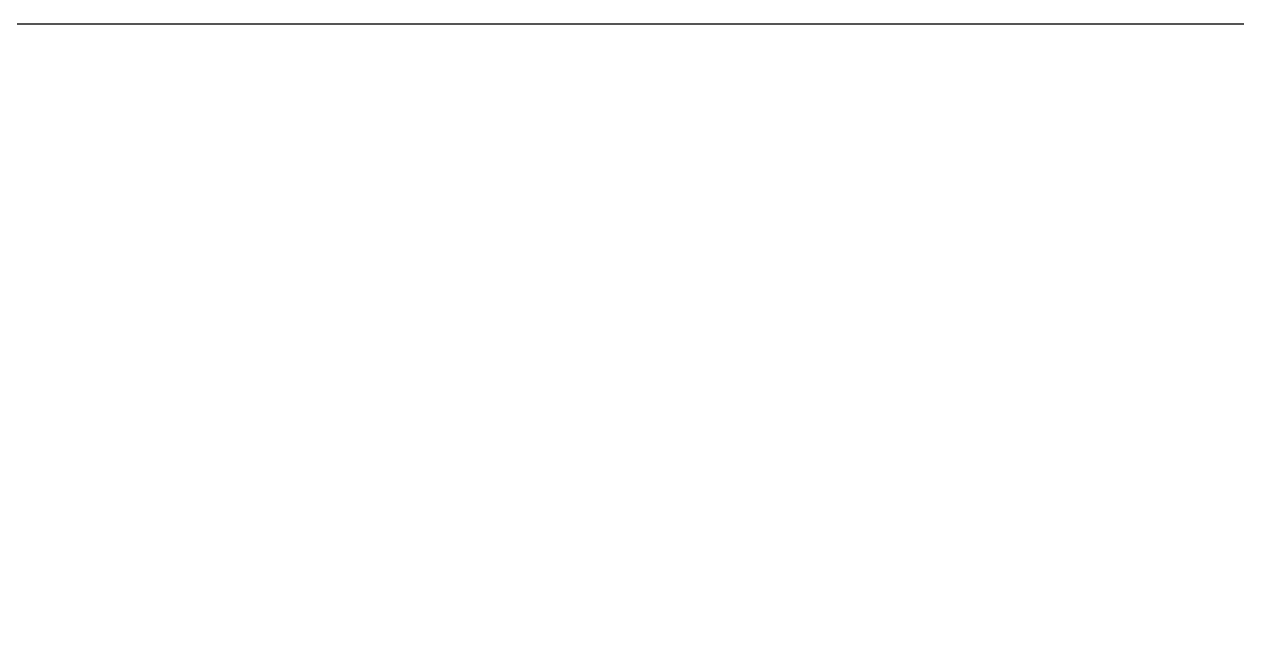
# Model space of a CAD drawing. Header units: millimetres. Extents: x 6886 to 7682, y 1103 to 1809.
# Drawn here: x 7391.7 to 7493.2, y 1568.9 to 1619.1 of the extents above; entities that cross this region are included whole.
import ezdxf
from ezdxf.xclip import XClip

# ---------------------------------------------------------------- set-up
doc = ezdxf.new("R2010")
doc.units = ezdxf.units.MM
doc.header["$LTSCALE"] = 10
doc.header["$MEASUREMENT"] = 0
doc.header["$XCLIPFRAME"] = 2
doc.layers.add('TX-PAPR', color=2, linetype='Continuous', plot=False)
doc.layers.add('TZ-BASE', color=253, linetype='Continuous')

# ---------------------------------------------------------------- blocks, each defined once
blk = doc.blocks.new('JD-FGHFFHHF5RSFGS')
at = {"layer": 'TZ-BASE'}
for points in [[(439.49, 90.43, 45.42), (439.39, 93.29, 45.45), (439.47, 94.2, 45.45), (439.78, 95.02, 45.49), (441.14, 97.05, 45.64), (445.2, 104.06, 46.41), (445.5, 104.48, 46.47), (446.14, 105.03, 46.6), (447.58, 105.61, 46.59), (448.18, 105.64, 46.6), (448.82, 105.59, 46.6), (449.59, 105.43, 46.59), (450.28, 105.17, 46.58), (454.54, 103.66, 46.51), (461.83, 100.48, 46.16), (468.9, 97.86, 45.63), (474.34, 95.41, 45.35), (479.47, 93.35, 45.18), (482.35, 92.28, 45.18)], [(477.09, 92.84, 44.22), (472.42, 94.14, 44.27), (469.98, 94.96, 44.35), (467.59, 96.04, 44.37), (461.61, 98.68, 44.62), (456.96, 100.93, 44.62), (452.81, 102.78, 44.9), (449.5, 104.18, 45.16), (447.77, 104.27, 45.38), (447.27, 104.13, 45.38), (446.72, 103.84, 45.38), (445.53, 102.95, 45.38), (444.23, 101.18, 45.4), (441.97, 97.55, 45.44), (440.52, 95.44, 45.44), (439.94, 94.56, 45.44), (439.69, 93.78, 45.44), (439.9, 92.86, 45.44)], [(453.91, 98.36, 46.58), (447.38, 72.17, 46.26), (452.86, 70.26, 46.55), (459.45, 96.92, 46.85), (453.91, 98.36, 46.58)], [(459.45, 96.92, 46.85), (452.86, 70.26, 46.55), (457.5, 68.96, 46.35), (464.09, 95.12, 46.56), (459.45, 96.92, 46.85)], [(464.09, 95.12, 46.56), (457.5, 68.96, 46.35), (462.97, 67.14, 46.28), (469.3, 92.87, 46.31), (464.09, 95.12, 46.56)]]:
    blk.add_polyline3d(points, dxfattribs=at)

msp = doc.modelspace()

# ---------------------------------------------------------------- linework, layer by layer
at = {"layer": 'TX-PAPR'}
msp.add_lwpolyline([(6885.89, 1103.05), (7681.89, 1103.05), (7681.89, 1619.05), (6885.89, 1619.05)], close=True, dxfattribs=at)

# ---------------------------------------------------------------- block references
at = {"layer": 'TZ-BASE'}
ref = msp.add_blockref('JD-FGHFFHHF5RSFGS', (6975.29, 1475.62), dxfattribs=at)
XClip(ref).set_block_clipping_path([(1.2904532464, -74.9979808822), (260.0220382386, -74.5728554974), (659.9232409142, -74.9611279262), (699.9238423978, -74.9611632133), (700.0694803054, 75.0388367882), (660.068878978, 75.0388013723), (259.9716238311, 75.4272641526), (-1.2904532465, 74.9979808817)])

doc.saveas('drawing.dxf')
